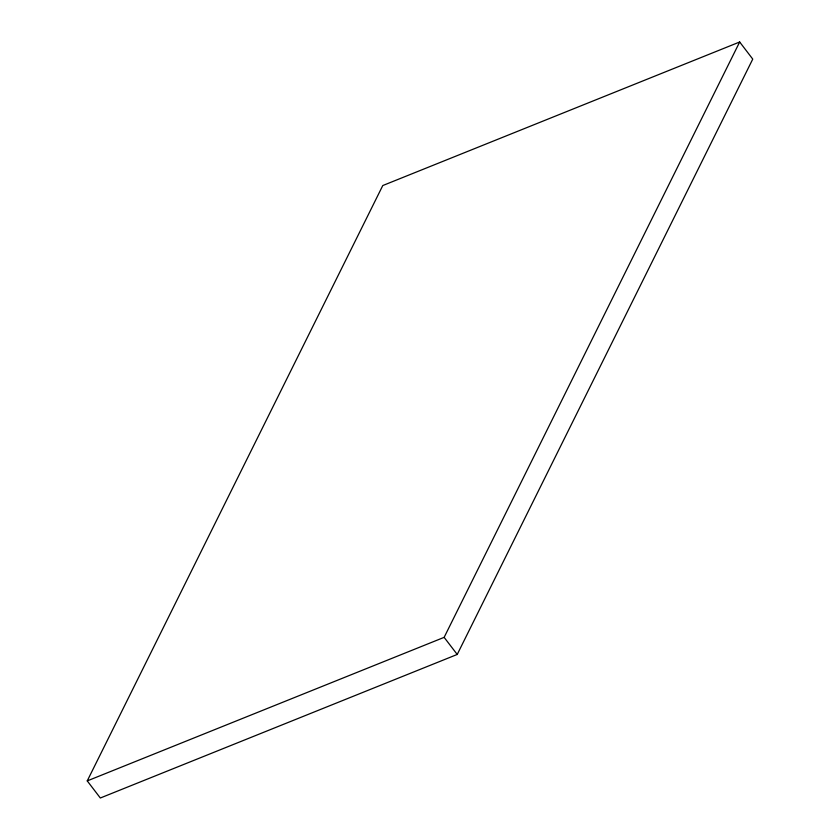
<?xml version="1.0" encoding="UTF-8"?>
<svg xmlns="http://www.w3.org/2000/svg" width="840" height="840" viewBox="0 0 840 840"><rect width="100%" height="100%" fill="white"/><g stroke="black" fill="none" stroke-linecap="round" stroke-linejoin="round"><path stroke-width="1.26" d="M87.245 780.896L382.778 185.546L739.673 42L752.755 59.105L457.223 654.454L100.328 798L87.245 780.896L444.14 637.35L739.673 42M444.14 637.35L457.223 654.454"/></g></svg>
